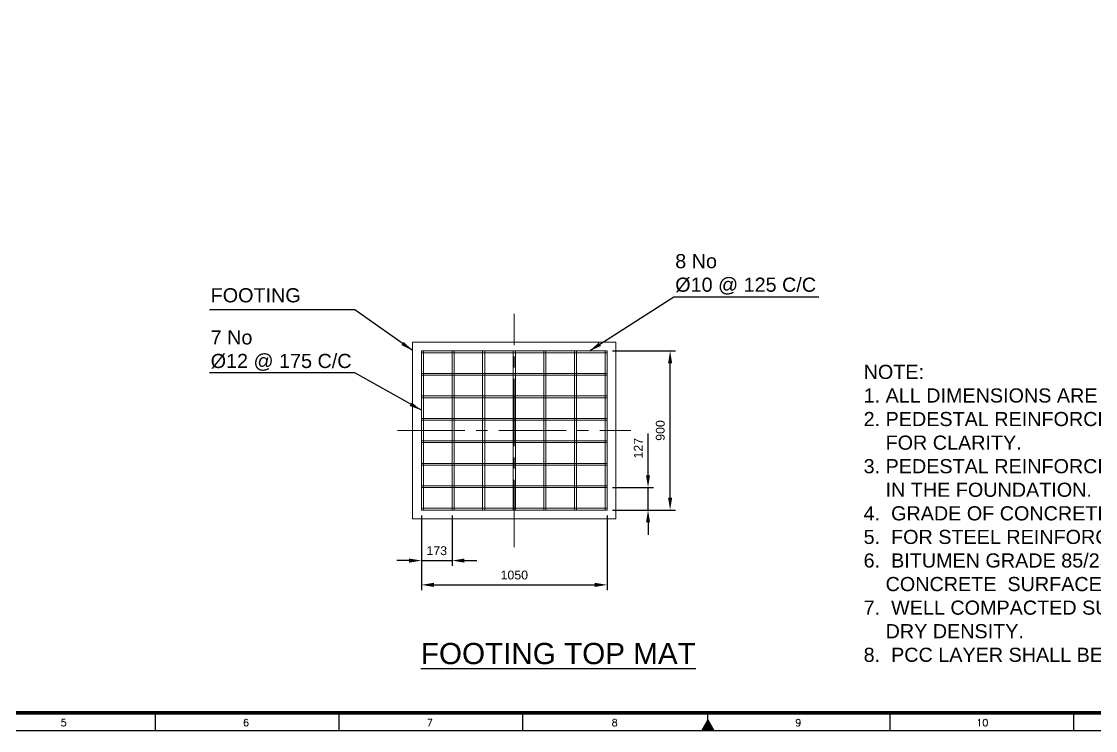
# Model space of a CAD drawing. Header units: millimetres. Extents: x -1055 to 11244, y -20673 to 2560.
# Drawn here: x 7776.4 to 8080.2, y 1151.8 to 1352.4 of the extents above; entities that cross this region are included whole.
import ezdxf
from ezdxf.enums import TextEntityAlignment as Align

# ---------------------------------------------------------------- set-up
doc = ezdxf.new("R2010")
doc.units = ezdxf.units.MM
doc.linetypes.add('CENTER2', pattern=[28.575, 19.05, -3.175, 3.175, -3.175])
doc.layers.add('BORDER', color=6, linetype='Continuous')
doc.styles.add('ROMANS', font='romans.shx', dxfattribs={"width": 0.8})
doc.styles.get("Standard").update_dxf_attribs({"font": 'arial.ttf'})
doc.dimstyles.new('ISO-25', dxfattribs={"dimtxt": 4, "dimasz": 3.5, "dimexe": 1.5, "dimexo": 1.5, "dimgap": 1.5, "dimtad": 1, "dimtxsty": 'Standard', "dimcen": 0, "dimadec": 0, "dimazin": 0, "dimtfac": 1, "dimtmove": 0, "dimatfit": 3, "dimfxl": 1, "dimarcsym": 0})

# ---------------------------------------------------------------- blocks, each defined once
blk = doc.blocks.new('*D28509')
at = {"color": 0, "lineweight": -2}
for p, q in [((7889.55, 1212.7), (7889.55, 1198.41)), ((7898.2, 1212.7), (7898.2, 1198.41)), ((7886.05, 1199.91), (7882.55, 1199.91)), ((7889.55, 1199.91), (7898.2, 1199.91)), ((7901.7, 1199.91), (7905.2, 1199.91))]:
    blk.add_line(p, q, dxfattribs=at)
at = {"color": 0}
for points in [[(7886.05, 1199.33), (7886.05, 1200.49), (7889.55, 1199.91)], [(7901.7, 1200.49), (7901.7, 1199.33), (7898.2, 1199.91)]]:
    blk.add_solid(points, dxfattribs=at)
at = {"layer": 'Defpoints', "color": 0}
for p in [(7889.55, 1214.2), (7898.2, 1214.2), (7898.2, 1199.91)]:
    blk.add_point(p, dxfattribs=at)
at = {"color": 0, "insert": (7893.87, 1202.69), "char_height": 2.5, "attachment_point": 5}
blk.add_mtext('173', dxfattribs=at)
blk = doc.blocks.new('*D28511')
at = {"color": 0, "lineweight": -2}
for p, q in [((7943.55, 1259.2), (7961.36, 1259.2)), ((7959.86, 1217.7), (7959.86, 1255.7)), ((7943.55, 1214.2), (7961.36, 1214.2))]:
    blk.add_line(p, q, dxfattribs=at)
at = {"color": 0}
for points in [[(7960.45, 1255.7), (7959.28, 1255.7), (7959.86, 1259.2)], [(7959.28, 1217.7), (7960.45, 1217.7), (7959.86, 1214.2)]]:
    blk.add_solid(points, dxfattribs=at)
at = {"layer": 'Defpoints', "color": 0}
for p in [(7942.05, 1259.2), (7959.86, 1259.2), (7942.05, 1214.2)]:
    blk.add_point(p, dxfattribs=at)
at = {"color": 0, "insert": (7957.09, 1236.7), "char_height": 2.5, "attachment_point": 5, "rotation": 90}
blk.add_mtext('900', dxfattribs=at)
blk = doc.blocks.new('A1B')
at = {"layer": 'BORDER', "color": 1}
for p, q in [((264.19, 8), (264.19, 3)), ((316.12, 8), (316.12, 3)), ((368.06, 8), (368.06, 3)), ((471.94, 8), (471.94, 3)), ((523.88, 8), (523.88, 3))]:
    blk.add_line(p, q, dxfattribs=at)
at = {"layer": 'BORDER'}
for p, q in [((420.5, 5), (420.5, 8)), ((420.5, 3), (420.5, 8)), ((420.5, 6), (418.77, 3)), ((420.5, 6), (422.23, 3))]:
    blk.add_line(p, q, dxfattribs=at)
blk.add_lwpolyline([(837, 3), (837, 590), (3, 590), (3, 3)], close=True, dxfattribs=at)
at = {"layer": 'BORDER', "const_width": 1}
blk.add_lwpolyline([(8, 8), (832, 8), (832, 585), (8, 585)], close=True, dxfattribs=at)
at = {"layer": 'BORDER'}
blk.add_solid([(422.23, 3), (418.77, 3), (420.5, 6)], dxfattribs=at)
at = {"layer": 'BORDER', "color": 1, "style": 'ROMANS'}
for s, p in [('5', (238.32, 4.25)), ('6', (289.89, 4.25)), ('7', (341.88, 4.25)), ('8', (394.13, 4.25)), ('9', (446.1, 4.25)), ('10', (498.13, 4.25))]:
    blk.add_text(s, height=2, dxfattribs=at).set_placement(p, align=Align.CENTER)
blk = doc.blocks.new('*D28527')
at = {"color": 0, "lineweight": -2}
for p, q in [((7889.55, 1212.7), (7889.55, 1191.54)), ((7942.05, 1212.7), (7942.05, 1191.54)), ((7893.05, 1193.04), (7938.55, 1193.04))]:
    blk.add_line(p, q, dxfattribs=at)
at = {"color": 0}
for points in [[(7893.05, 1193.62), (7893.05, 1192.45), (7889.55, 1193.04)], [(7938.55, 1192.45), (7938.55, 1193.62), (7942.05, 1193.04)]]:
    blk.add_solid(points, dxfattribs=at)
at = {"layer": 'Defpoints', "color": 0}
for p in [(7889.55, 1214.2), (7942.05, 1214.2), (7942.05, 1193.04)]:
    blk.add_point(p, dxfattribs=at)
at = {"color": 0, "insert": (7915.8, 1195.81), "char_height": 2.5, "attachment_point": 5}
blk.add_mtext('1050', dxfattribs=at)
blk = doc.blocks.new('*D28529')
at = {"color": 0, "lineweight": -2}
for p, q in [((7953.62, 1224.06), (7953.62, 1235.84)), ((7943.55, 1220.56), (7955.12, 1220.56)), ((7953.62, 1214.2), (7953.62, 1220.56)), ((7943.55, 1214.2), (7955.12, 1214.2)), ((7953.62, 1210.7), (7953.62, 1207.2))]:
    blk.add_line(p, q, dxfattribs=at)
at = {"color": 0}
for points in [[(7953.04, 1224.06), (7954.2, 1224.06), (7953.62, 1220.56)], [(7954.2, 1210.7), (7953.04, 1210.7), (7953.62, 1214.2)]]:
    blk.add_solid(points, dxfattribs=at)
at = {"layer": 'Defpoints', "color": 0}
for p in [(7942.05, 1220.56), (7953.62, 1220.56), (7942.05, 1214.2)]:
    blk.add_point(p, dxfattribs=at)
at = {"color": 0, "insert": (7950.86, 1231.7), "char_height": 2.5, "attachment_point": 5, "rotation": 90}
blk.add_mtext('127', dxfattribs=at)

msp = doc.modelspace()

# ---------------------------------------------------------------- linework, layer by layer
at = {"color": 3, "linetype": 'CENTER2', "lineweight": 0}
for p, q in [((7915.799402, 1203.704018), (7915.799402, 1269.694906)), ((7882.803958, 1236.699462), (7948.794846, 1236.699462))]:
    msp.add_line(p, q, dxfattribs=at)
at = {"color": 1, "lineweight": 0}
for p, q in [((7889.549402, 1259.199462), (7889.549402, 1214.199462)), ((7890.149402, 1259.199462), (7890.149402, 1214.199462)), ((7898.199402, 1259.199462), (7898.199402, 1214.199462)), ((7898.799402, 1259.199462), (7898.799402, 1214.199462)), ((7906.849402, 1259.199462), (7906.849402, 1214.199462)), ((7907.449402, 1259.199462), (7907.449402, 1214.199462)), ((7915.499402, 1259.199462), (7915.499402, 1214.199462)), ((7916.099402, 1259.199462), (7916.099402, 1214.199462)), ((7924.149402, 1259.199462), (7924.149402, 1214.199462)), ((7924.749402, 1259.199462), (7924.749402, 1214.199462)), ((7932.799402, 1259.199462), (7932.799402, 1214.199462)), ((7933.399402, 1259.199462), (7933.399402, 1214.199462)), ((7941.449402, 1259.199462), (7941.449402, 1214.199462)), ((7942.049402, 1259.199462), (7942.049402, 1214.199462))]:
    msp.add_line(p, q, dxfattribs=at)
at = {"color": 3, "lineweight": 0}
for p, q in [((7942.049402, 1259.199462), (7889.549402, 1259.199462)), ((7942.049402, 1258.699462), (7889.549402, 1258.699462)), ((7942.049402, 1252.842319), (7889.549402, 1252.842319)), ((7942.049402, 1252.342319), (7889.549402, 1252.342319)), ((7942.049402, 1246.485176), (7889.549402, 1246.485176)), ((7942.049402, 1245.985176), (7889.549402, 1245.985176)), ((7942.049402, 1240.128033), (7889.549402, 1240.128033)), ((7942.049402, 1239.628033), (7889.549402, 1239.628033)), ((7942.049402, 1233.77089), (7889.549402, 1233.77089)), ((7942.049402, 1233.27089), (7889.549402, 1233.27089)), ((7942.049402, 1227.413748), (7889.549402, 1227.413748)), ((7942.049402, 1226.913748), (7889.549402, 1226.913748)), ((7942.049402, 1221.056605), (7889.549402, 1221.056605)), ((7942.049402, 1220.556605), (7889.549402, 1220.556605)), ((7942.049402, 1214.699462), (7889.549402, 1214.699462)), ((7942.049402, 1214.199462), (7889.549402, 1214.199462))]:
    msp.add_line(p, q, dxfattribs=at)
at = {"color": 50, "lineweight": 0}
msp.add_lwpolyline([(7887.049402, 1261.699462), (7944.549402, 1261.699462), (7944.549402, 1211.699462), (7887.049402, 1211.699462)], close=True, dxfattribs=at)

# ---------------------------------------------------------------- block references
msp.add_blockref('A1B', (7550.030276, 1148.838959))

# ---------------------------------------------------------------- texts
at = {"color": 130, "attachment_point": 1}
for s, insert, char_height, width in [('8 No\\P%%C10 @ 125 C/C', (7961.312117, 1286.613321), 4, 39.39154161), ('FOOTING', (7829.938425, 1276.952217), 4, 73.08083001), ('7 No\\P%%C12 @ 175 C/C', (7829.938425, 1265.041992), 4, 73.08083001), ('NOTE:\\P1. ALL DIMENSIONS ARE IN mm.  ELEVATIONS ARE IN METERS.\\P2. PEDESTAL REINFORCEMENT IS NOT DRAWN TO THE SCALE\\P    FOR CLARITY.\\P3. PEDESTAL REINFORCEMENT SHOULD BE FULLY DEVELOPED\\P    IN THE FOUNDATION.\\P4.  GRADE OF CONCRETE FOR FOOTING IS M25.\\P5.  FOR STEEL REINFORCEMENT USE Fe500 BAR.\\P6.  BITUMEN GRADE 85/25 TO BE COATED 2 LAYERES ON FOUNDATION\\P    CONCRETE  SURFACE TO PREVENT MOISTURE.\\P7.  WELL COMPACTED SUBGRADE  TO ACHIEVE 95% MAXIMUM\\P    DRY DENSITY.\\P8.  PCC LAYER SHALL BE OF M10 GRADE.', (8014.587718, 1255.279938), 4, 255.85688563), ('{\\LFOOTING TOP MAT}', (7889.372661, 1176.612621), 6, 114.77191406)]:
    msp.add_mtext(s, dxfattribs=dict(at, insert=insert, char_height=char_height, width=width))

# ---------------------------------------------------------------- dimensions: what is measured, and where the dimension line sits
dim = msp.add_linear_dim(base=(7959.862114, 1259.199462), p1=(7942.049402, 1214.199462), p2=(7942.049402, 1259.199462), angle=90, dimstyle='ISO-25', override={"dimtxt": 2.5, "dimlfac": 20})
dim.commit()
dim.dimension.update_dxf_attribs({"geometry": '*D28511', "text_midpoint": (7959.862114, 1236.699462), "dimtype": 160})
dim = msp.add_linear_dim(base=(7953.619211, 1220.556605), p1=(7942.049402, 1214.199462), p2=(7942.049402, 1220.556605), angle=90, dimstyle='ISO-25', override={"dimtxt": 2.5, "dimdec": 0, "dimlfac": 20})
dim.commit()
dim.dimension.update_dxf_attribs({"geometry": '*D28529', "text_midpoint": (7950.864095, 1231.700704)})
dim = msp.add_linear_dim(base=(7898.199402, 1199.910154), p1=(7889.549402, 1214.199462), p2=(7898.199402, 1214.199462), dimstyle='ISO-25', override={"dimtxt": 2.5, "dimlfac": 20})
dim.commit()
dim.dimension.update_dxf_attribs({"geometry": '*D28509', "text_midpoint": (7893.874402, 1202.68744)})
dim = msp.add_linear_dim(base=(7942.049402, 1193.036093), p1=(7889.549402, 1214.199462), p2=(7942.049402, 1214.199462), dimstyle='ISO-25', override={"dimtxt": 2.5, "dimlfac": 20})
dim.commit()
dim.dimension.update_dxf_attribs({"geometry": '*D28527', "text_midpoint": (7915.799402, 1193.036093), "dimtype": 160})

# ---------------------------------------------------------------- leaders
for points in [[(7937.058148, 1259.199462), (7960.926944, 1274.52673), (8001.95159, 1274.52673)], [(7887.049402, 1259.312715), (7870.671861, 1270.848517), (7829.647214, 1270.848517)], [(7889.549402, 1242.42845), (7870.671861, 1253.046012), (7829.647214, 1253.046012)]]:
    msp.add_leader(points, dimstyle='ISO-25', override={"dimgap": 1.5, "dimtad": 0})

doc.saveas('drawing.dxf')
